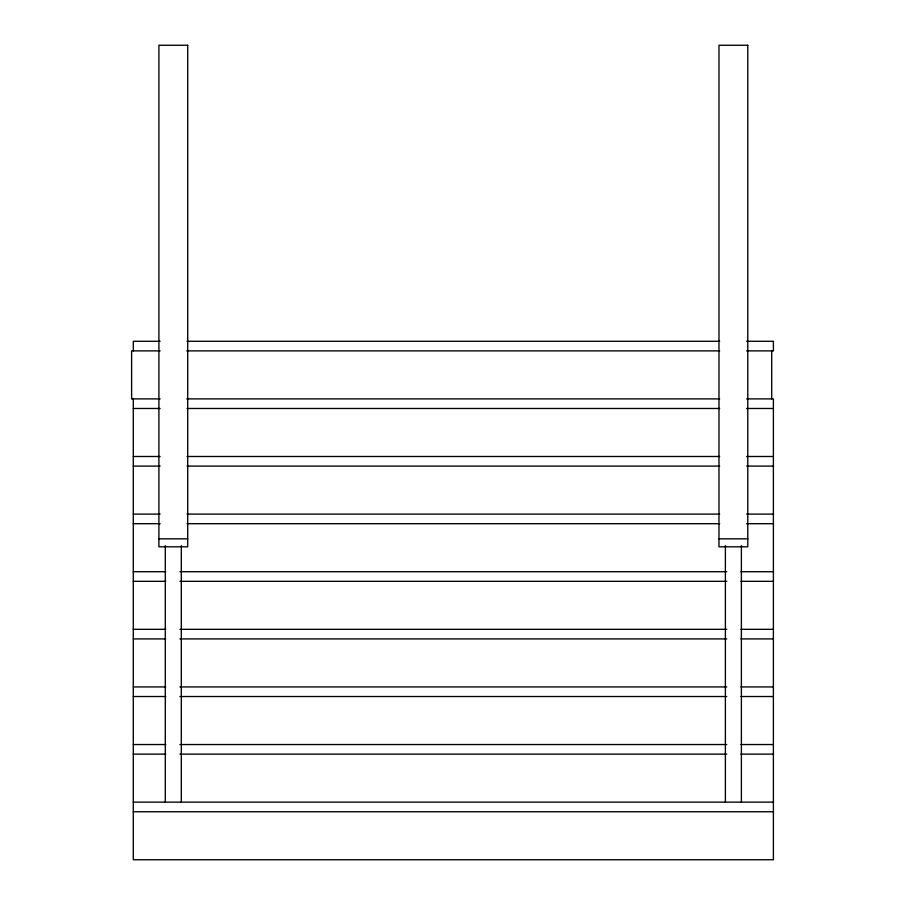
<?xml version="1.0" encoding="UTF-8"?>
<svg xmlns="http://www.w3.org/2000/svg" width="905" height="905" viewBox="0 0 905 905"><rect width="100%" height="100%" fill="white"/><g stroke="black" fill="none" stroke-linecap="round" stroke-linejoin="round"><path stroke-width="1.36" d="M160.151 341.276L133.295 341.276L133.295 350.88M186.996 341.276L719.69 341.276M746.546 341.276L773.39 341.276L773.39 350.88L746.546 350.88M160.151 350.88L131.61 350.88L131.61 398.89L160.151 398.89M186.724 350.88L719.69 350.88M186.724 398.89L719.69 398.89M746.546 398.89L773.39 398.89L773.39 859.75L133.295 859.75L133.295 398.89M133.295 408.483L160.151 408.483M186.996 408.483L719.69 408.483M746.546 408.483L773.39 408.483M133.295 456.493L160.151 456.493M186.996 456.493L719.69 456.493M746.546 456.493L773.39 456.493M133.295 466.098L160.151 466.098M186.996 466.098L719.69 466.098M746.546 466.098L773.39 466.098M133.295 514.108L160.151 514.108M186.996 514.108L719.69 514.108M746.546 514.108L773.39 514.108M133.295 523.701L160.151 523.701M186.996 523.701L719.69 523.701M746.546 523.701L773.39 523.701M158.907 538.826L187.708 538.826M718.977 538.826L747.779 538.826M133.295 571.711L165.796 571.711M179.925 571.711L726.76 571.711M740.89 571.711L773.39 571.711M133.295 581.315L165.796 581.315M179.925 581.315L726.76 581.315M740.89 581.315L773.39 581.315M133.295 629.314L165.796 629.314M179.925 629.314L726.76 629.314M740.89 629.314L773.39 629.314M133.295 638.919L165.796 638.919M179.925 638.919L726.76 638.919M740.89 638.919L773.39 638.919M133.295 686.929L165.796 686.929M179.925 686.929L726.76 686.929M740.89 686.929L773.39 686.929M133.295 696.522L165.796 696.522M179.925 696.522L726.76 696.522M740.89 696.522L773.39 696.522M133.295 744.532L165.796 744.532M179.925 744.532L726.76 744.532M740.89 744.532L773.39 744.532M133.295 754.137L165.796 754.137M179.925 754.137L726.76 754.137M740.89 754.137L773.39 754.137M133.295 802.147L773.39 802.147M133.295 811.74L773.39 811.74M771.705 350.88L771.705 398.89M741.387 545.557L741.387 802.147M725.38 545.557L725.38 802.147M181.305 545.557L181.305 802.147M165.298 545.557L165.298 802.147M187.708 45.25L158.907 45.25L158.907 546.812L187.708 546.812L187.708 45.25M747.779 45.25L718.977 45.25L718.977 546.812L747.779 546.812L747.779 45.25"/></g></svg>
